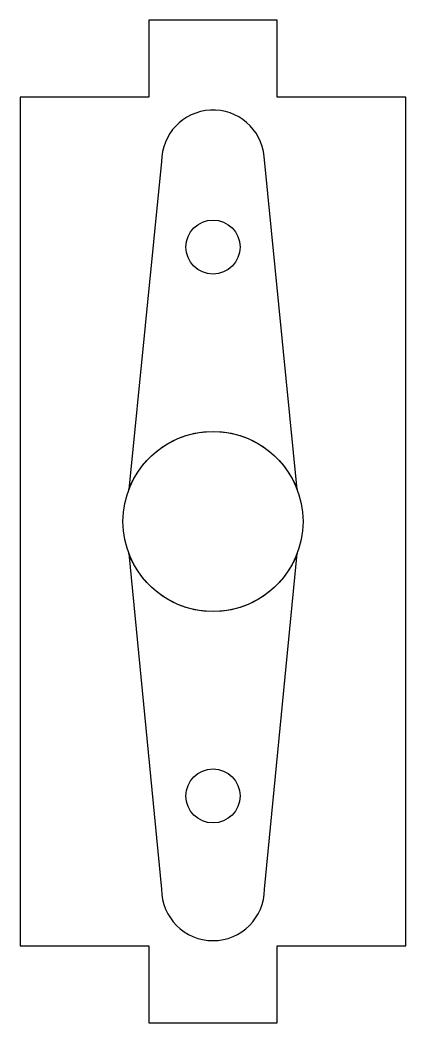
# Model space of a CAD drawing. Header units: millimetres. Extents: x 44.5 to 59.5, y 10.5 to 49.5.
import ezdxf

# ---------------------------------------------------------------- set-up
doc = ezdxf.new("R2010")
doc.units = ezdxf.units.MM
doc.layers.add('Corte exterior', color=1, linetype='Continuous', true_color=0xff0000)
doc.layers.add('Grabado Superficie', color=30, linetype='Continuous', lineweight=25, true_color=0xff7f00)

msp = doc.modelspace()

# ---------------------------------------------------------------- linework, layer by layer
at = {"layer": 'Corte exterior'}
msp.add_lwpolyline([(49.5, 10.5), (54.5, 10.5), (54.5, 13.5), (59.5, 13.5), (59.5, 29.5), (59.5, 46.5), (54.5, 46.5), (54.5, 49.5), (49.5, 49.5), (49.5, 46.5), (44.5, 46.5), (44.5, 23.5), (44.5, 13.5), (49.5, 13.5)], close=True, dxfattribs=at)
for centre, radius in [((52, 40.672), 1.05), ((52, 30), 3.5), ((52, 19.328), 1.05)]:
    msp.add_circle(centre, radius, dxfattribs=at)
at = {"layer": 'Grabado Superficie'}
for points in [[(48.731, 31.25, -0.688247), (55.269, 31.25), (53.99, 44.197, 0.951943), (50, 44)], [(55.269, 28.75, -0.688247), (48.731, 28.75), (50, 15.7, 1), (54, 15.7)]]:
    msp.add_lwpolyline(points, format="xyb", close=True, dxfattribs=at)

doc.saveas('drawing.dxf')
